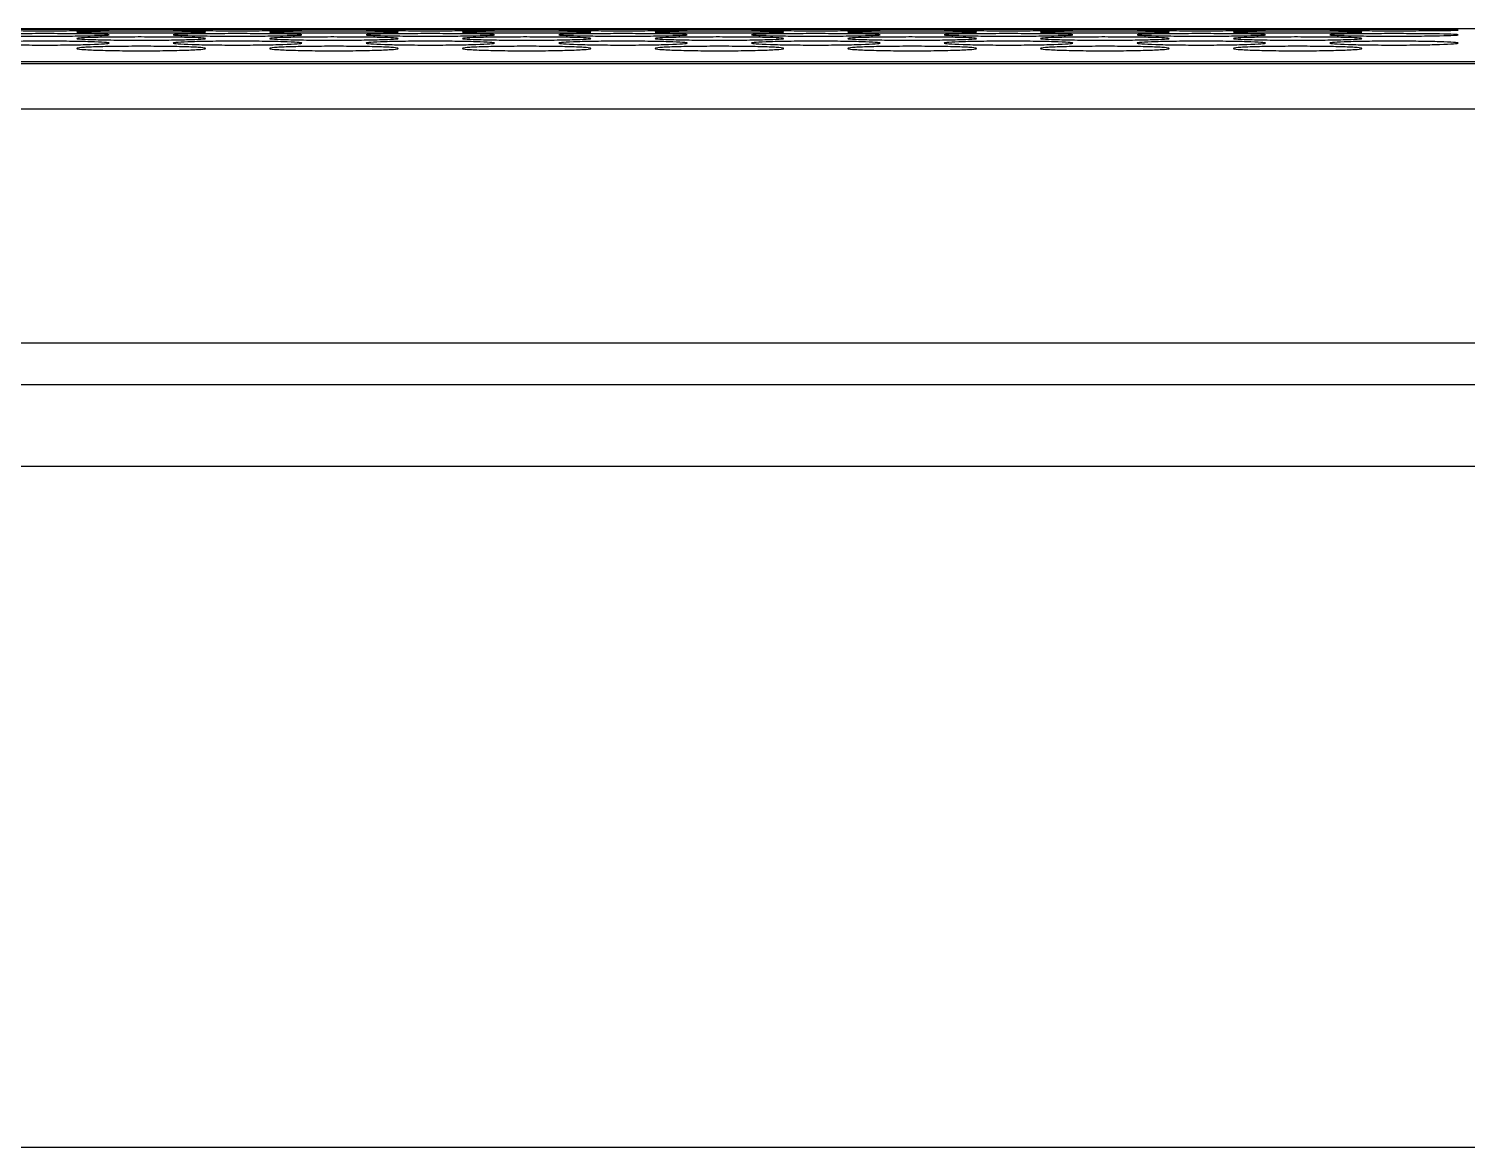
# Model space of a CAD drawing. Header units: millimetres. Extents: x 0.6 to 29.2, y 0.5 to 20.5.
# Drawn here: x 13.048 to 13.645, y 9.992 to 10.456 of the extents above; entities that cross this region are included whole.
import ezdxf

# ---------------------------------------------------------------- set-up
doc = ezdxf.new("R2010")
doc.units = ezdxf.units.MM

msp = doc.modelspace()

# ---------------------------------------------------------------- linework, layer by layer
for p, q in [((13.11542, 10.45639), (13.07394, 10.45639)), ((13.19542, 10.45639), (13.15394, 10.45639)), ((13.27542, 10.45639), (13.23394, 10.45639)), ((13.35542, 10.45639), (13.31394, 10.45639)), ((13.43542, 10.45639), (13.39394, 10.45639)), ((13.51542, 10.45639), (13.47394, 10.45639)), ((13.59542, 10.45639), (13.55394, 10.45639)), ((13.90135, 10.45639), (13.63394, 10.45639)), ((10.90135, 10.44286), (13.90135, 10.44286)), ((10.90135, 10.44195), (13.90135, 10.44195)), ((10.90135, 10.42316), (13.90135, 10.42316)), ((10.90135, 10.32592), (13.90135, 10.32592)), ((10.90135, 10.30873), (13.90135, 10.30873)), ((13.83468, 10.27466), (12.43468, 10.27466)), ((10.69468, 9.99199), (17.58135, 9.99199))]:
    msp.add_line(p, q)
for points, knots in [([(13.05468, 10.45606), (13.05819, 10.45606), (13.06521, 10.45605), (13.07398, 10.45601), (13.08011, 10.45594), (13.08197, 10.45585), (13.08011, 10.45575), (13.07398, 10.45566), (13.06522, 10.45559), (13.05468, 10.45557), (13.04415, 10.45559), (13.03539, 10.45566), (13.02926, 10.45575), (13.0274, 10.45585), (13.02926, 10.45594), (13.03539, 10.45601), (13.04415, 10.45605), (13.05117, 10.45606), (13.05468, 10.45606)], [0, 0, 0, 0, 0.062529, 0.124991, 0.187438, 0.249997, 0.312449, 0.375004, 0.437458, 0.500009, 0.562453, 0.625017, 0.687461, 0.750021, 0.812471, 0.875029, 0.937564, 1, 1, 1, 1]), ([(13.07394, 10.45639), (13.07381, 10.45639), (13.07176, 10.45639), (13.06501, 10.45639), (13.05468, 10.45639), (13.04435, 10.45639), (13.03761, 10.45639), (13.03555, 10.45639), (13.03542, 10.45639)], [0, 0, 0, 0, 0.016728, 0.258212, 0.500074, 0.741523, 0.983437, 1, 1, 1, 1]), ([(13.09468, 10.45637), (13.09819, 10.45637), (13.10521, 10.45636), (13.11398, 10.45635), (13.12011, 10.45633), (13.12197, 10.45629), (13.12011, 10.45625), (13.11398, 10.4562), (13.10522, 10.45617), (13.09468, 10.45616), (13.08415, 10.45617), (13.07539, 10.4562), (13.06926, 10.45625), (13.0674, 10.45629), (13.06926, 10.45633), (13.07539, 10.45635), (13.08415, 10.45636), (13.09117, 10.45637), (13.09468, 10.45637)], [0, 0, 0, 0, 0.062527, 0.124989, 0.187436, 0.249995, 0.312446, 0.375002, 0.437455, 0.500006, 0.56245, 0.625015, 0.687459, 0.750019, 0.812469, 0.875026, 0.937562, 1, 1, 1, 1]), ([(13.09468, 10.45539), (13.09819, 10.45539), (13.10521, 10.45538), (13.11398, 10.4553), (13.12011, 10.45519), (13.12197, 10.45504), (13.12011, 10.45489), (13.11398, 10.45475), (13.10522, 10.45465), (13.09468, 10.45462), (13.08415, 10.45465), (13.07539, 10.45475), (13.06926, 10.45489), (13.0674, 10.45504), (13.06926, 10.45519), (13.07539, 10.4553), (13.08415, 10.45538), (13.09117, 10.45539), (13.09468, 10.45539)], [0, 0, 0, 0, 0.0625271, 0.1249888, 0.1874357, 0.2499945, 0.3124462, 0.3750021, 0.4374554, 0.5000063, 0.5624505, 0.6250145, 0.6874587, 0.7500184, 0.812469, 0.8750265, 0.9375616, 1, 1, 1, 1]), ([(13.13468, 10.45606), (13.13819, 10.45606), (13.14521, 10.45605), (13.15398, 10.45601), (13.16011, 10.45594), (13.16197, 10.45585), (13.16011, 10.45575), (13.15398, 10.45566), (13.14522, 10.45559), (13.13468, 10.45557), (13.12415, 10.45559), (13.11539, 10.45566), (13.10926, 10.45575), (13.1074, 10.45585), (13.10926, 10.45594), (13.11539, 10.45601), (13.12415, 10.45605), (13.13117, 10.45606), (13.13468, 10.45606)], [0, 0, 0, 0, 0.062527, 0.124991, 0.187436, 0.249995, 0.312448, 0.375003, 0.437454, 0.500008, 0.562452, 0.625014, 0.687459, 0.750019, 0.81247, 0.875027, 0.937564, 1, 1, 1, 1]), ([(13.15394, 10.45639), (13.15381, 10.45639), (13.15175, 10.45639), (13.14501, 10.45639), (13.13468, 10.45639), (13.12435, 10.45639), (13.11761, 10.45639), (13.11555, 10.45639), (13.11542, 10.45639)], [0, 0, 0, 0, 0.016733, 0.25821, 0.500081, 0.741531, 0.983437, 1, 1, 1, 1]), ([(13.17468, 10.45637), (13.17819, 10.45637), (13.18521, 10.45636), (13.19398, 10.45635), (13.20011, 10.45633), (13.20197, 10.45629), (13.20011, 10.45625), (13.19398, 10.4562), (13.18522, 10.45617), (13.17468, 10.45616), (13.16415, 10.45617), (13.15539, 10.4562), (13.14926, 10.45625), (13.1474, 10.45629), (13.14926, 10.45633), (13.15539, 10.45635), (13.16415, 10.45636), (13.17117, 10.45637), (13.17468, 10.45637)], [0, 0, 0, 0, 0.062529, 0.124991, 0.187438, 0.249997, 0.312449, 0.375003, 0.437456, 0.500007, 0.562451, 0.625015, 0.68746, 0.75002, 0.812469, 0.875027, 0.937564, 1, 1, 1, 1]), ([(13.17468, 10.45539), (13.17819, 10.45539), (13.18521, 10.45538), (13.19398, 10.4553), (13.20011, 10.45519), (13.20197, 10.45504), (13.20011, 10.45489), (13.19398, 10.45475), (13.18522, 10.45465), (13.17468, 10.45462), (13.16415, 10.45465), (13.15539, 10.45475), (13.14926, 10.45489), (13.1474, 10.45504), (13.14926, 10.45519), (13.15539, 10.4553), (13.16415, 10.45538), (13.17117, 10.45539), (13.17468, 10.45539)], [0, 0, 0, 0, 0.062529, 0.124991, 0.187438, 0.249996, 0.312448, 0.375003, 0.437456, 0.500007, 0.562451, 0.625015, 0.68746, 0.75002, 0.81247, 0.875027, 0.937564, 1, 1, 1, 1]), ([(13.21468, 10.45606), (13.21819, 10.45606), (13.22521, 10.45605), (13.23398, 10.45601), (13.24011, 10.45594), (13.24197, 10.45585), (13.24011, 10.45575), (13.23398, 10.45566), (13.22522, 10.45559), (13.21468, 10.45557), (13.20415, 10.45559), (13.19539, 10.45566), (13.18926, 10.45575), (13.1874, 10.45585), (13.18926, 10.45594), (13.19539, 10.45601), (13.20415, 10.45605), (13.21117, 10.45606), (13.21468, 10.45606)], [0, 0, 0, 0, 0.0625271, 0.1249887, 0.1874358, 0.2499946, 0.3124463, 0.375002, 0.4374553, 0.5000062, 0.5624505, 0.6250146, 0.6874587, 0.7500184, 0.812469, 0.8750263, 0.9375616, 1, 1, 1, 1]), ([(13.23394, 10.45639), (13.23381, 10.45639), (13.23176, 10.45639), (13.22501, 10.45639), (13.21468, 10.45639), (13.20435, 10.45639), (13.19761, 10.45639), (13.19555, 10.45639), (13.19542, 10.45639)], [0, 0, 0, 0, 0.016728, 0.258212, 0.500074, 0.741523, 0.983437, 1, 1, 1, 1]), ([(13.25468, 10.45637), (13.25819, 10.45637), (13.26521, 10.45636), (13.27398, 10.45635), (13.28011, 10.45633), (13.28197, 10.45629), (13.28011, 10.45625), (13.27398, 10.4562), (13.26522, 10.45617), (13.25468, 10.45616), (13.24415, 10.45617), (13.23539, 10.4562), (13.22926, 10.45625), (13.2274, 10.45629), (13.22926, 10.45633), (13.23539, 10.45635), (13.24415, 10.45636), (13.25117, 10.45637), (13.25468, 10.45637)], [0, 0, 0, 0, 0.062527, 0.124989, 0.187435, 0.249995, 0.312447, 0.375002, 0.437454, 0.500007, 0.562451, 0.625015, 0.687459, 0.750019, 0.812469, 0.875027, 0.937562, 1, 1, 1, 1]), ([(13.25468, 10.45539), (13.25819, 10.45539), (13.26521, 10.45538), (13.27398, 10.4553), (13.28011, 10.45519), (13.28197, 10.45504), (13.28011, 10.45489), (13.27398, 10.45475), (13.26522, 10.45465), (13.25468, 10.45462), (13.24415, 10.45465), (13.23539, 10.45475), (13.22926, 10.45489), (13.2274, 10.45504), (13.22926, 10.45519), (13.23539, 10.4553), (13.24415, 10.45538), (13.25117, 10.45539), (13.25468, 10.45539)], [0, 0, 0, 0, 0.062527, 0.124989, 0.187435, 0.249995, 0.312447, 0.375003, 0.437454, 0.500007, 0.562451, 0.625015, 0.687459, 0.750019, 0.812469, 0.875027, 0.937562, 1, 1, 1, 1]), ([(13.29468, 10.45606), (13.29819, 10.45606), (13.30521, 10.45605), (13.31398, 10.45601), (13.32011, 10.45594), (13.32197, 10.45585), (13.32011, 10.45575), (13.31398, 10.45566), (13.30522, 10.45559), (13.29468, 10.45557), (13.28415, 10.45559), (13.27539, 10.45566), (13.26926, 10.45575), (13.2674, 10.45585), (13.26926, 10.45594), (13.27539, 10.45601), (13.28415, 10.45605), (13.29117, 10.45606), (13.29468, 10.45606)], [0, 0, 0, 0, 0.062529, 0.124991, 0.187438, 0.249997, 0.312449, 0.375003, 0.437456, 0.500009, 0.562451, 0.625015, 0.68746, 0.75002, 0.81247, 0.875027, 0.937564, 1, 1, 1, 1]), ([(13.31394, 10.45639), (13.31381, 10.45639), (13.31176, 10.45639), (13.30501, 10.45639), (13.29468, 10.45639), (13.28435, 10.45639), (13.27761, 10.45639), (13.27555, 10.45639), (13.27542, 10.45639)], [0, 0, 0, 0, 0.016728, 0.258212, 0.500083, 0.741523, 0.983437, 1, 1, 1, 1]), ([(13.33468, 10.45637), (13.33819, 10.45637), (13.34521, 10.45636), (13.35398, 10.45635), (13.36011, 10.45633), (13.36197, 10.45629), (13.36011, 10.45625), (13.35398, 10.4562), (13.34522, 10.45617), (13.33468, 10.45616), (13.32415, 10.45617), (13.31539, 10.4562), (13.30926, 10.45625), (13.3074, 10.45629), (13.30926, 10.45633), (13.31539, 10.45635), (13.32415, 10.45636), (13.33117, 10.45637), (13.33468, 10.45637)], [0, 0, 0, 0, 0.062529, 0.124991, 0.187438, 0.249997, 0.312449, 0.375004, 0.437458, 0.500009, 0.562453, 0.625017, 0.687461, 0.750021, 0.812471, 0.875029, 0.937564, 1, 1, 1, 1]), ([(13.33468, 10.45539), (13.33819, 10.45539), (13.34521, 10.45538), (13.35398, 10.4553), (13.36011, 10.45519), (13.36197, 10.45504), (13.36011, 10.45489), (13.35398, 10.45475), (13.34522, 10.45465), (13.33468, 10.45462), (13.32415, 10.45465), (13.31539, 10.45475), (13.30926, 10.45489), (13.3074, 10.45504), (13.30926, 10.45519), (13.31539, 10.4553), (13.32415, 10.45538), (13.33117, 10.45539), (13.33468, 10.45539)], [0, 0, 0, 0, 0.062529, 0.124991, 0.187438, 0.249997, 0.312449, 0.375004, 0.437458, 0.500009, 0.562453, 0.625017, 0.687461, 0.750021, 0.812471, 0.875029, 0.937564, 1, 1, 1, 1]), ([(13.37468, 10.45606), (13.37819, 10.45606), (13.38521, 10.45605), (13.39398, 10.45601), (13.40011, 10.45594), (13.40197, 10.45585), (13.40011, 10.45575), (13.39398, 10.45566), (13.38522, 10.45559), (13.37468, 10.45557), (13.36415, 10.45559), (13.35539, 10.45566), (13.34926, 10.45575), (13.3474, 10.45585), (13.34926, 10.45594), (13.35539, 10.45601), (13.36415, 10.45605), (13.37117, 10.45606), (13.37468, 10.45606)], [0, 0, 0, 0, 0.062527, 0.124989, 0.187436, 0.249995, 0.312447, 0.375003, 0.437456, 0.500007, 0.562451, 0.625015, 0.687459, 0.750019, 0.812469, 0.875026, 0.937562, 1, 1, 1, 1]), ([(13.39394, 10.45639), (13.39381, 10.45639), (13.39176, 10.45639), (13.38501, 10.45639), (13.37468, 10.45639), (13.36435, 10.45639), (13.35761, 10.45639), (13.35555, 10.45639), (13.35542, 10.45639)], [0, 0, 0, 0, 0.016728, 0.258212, 0.500074, 0.741523, 0.983437, 1, 1, 1, 1]), ([(13.41468, 10.45637), (13.41819, 10.45637), (13.42521, 10.45636), (13.43398, 10.45635), (13.44011, 10.45633), (13.44197, 10.45629), (13.44011, 10.45625), (13.43398, 10.4562), (13.42522, 10.45617), (13.41468, 10.45616), (13.40415, 10.45617), (13.39539, 10.4562), (13.38926, 10.45625), (13.3874, 10.45629), (13.38926, 10.45633), (13.39539, 10.45635), (13.40415, 10.45636), (13.41117, 10.45637), (13.41468, 10.45637)], [0, 0, 0, 0, 0.062529, 0.124991, 0.187436, 0.249996, 0.312448, 0.375003, 0.437455, 0.500008, 0.562452, 0.625014, 0.687459, 0.750019, 0.812469, 0.875027, 0.937564, 1, 1, 1, 1]), ([(13.41468, 10.45539), (13.41819, 10.45539), (13.42521, 10.45538), (13.43398, 10.4553), (13.44011, 10.45519), (13.44197, 10.45504), (13.44011, 10.45489), (13.43398, 10.45475), (13.42522, 10.45465), (13.41468, 10.45462), (13.40415, 10.45465), (13.39539, 10.45475), (13.38926, 10.45489), (13.3874, 10.45504), (13.38926, 10.45519), (13.39539, 10.4553), (13.40415, 10.45538), (13.41117, 10.45539), (13.41468, 10.45539)], [0, 0, 0, 0, 0.062529, 0.124991, 0.187436, 0.249996, 0.312448, 0.375004, 0.437455, 0.500008, 0.562452, 0.625014, 0.687459, 0.750019, 0.81247, 0.875027, 0.937564, 1, 1, 1, 1]), ([(13.45468, 10.45606), (13.45819, 10.45606), (13.46521, 10.45605), (13.47398, 10.45601), (13.48011, 10.45594), (13.48197, 10.45585), (13.48011, 10.45575), (13.47398, 10.45566), (13.46522, 10.45559), (13.45468, 10.45557), (13.44415, 10.45559), (13.43539, 10.45566), (13.42926, 10.45575), (13.4274, 10.45585), (13.42926, 10.45594), (13.43539, 10.45601), (13.44415, 10.45605), (13.45117, 10.45606), (13.45468, 10.45606)], [0, 0, 0, 0, 0.062529, 0.124991, 0.187438, 0.249997, 0.312448, 0.375004, 0.437457, 0.500008, 0.562452, 0.625016, 0.68746, 0.75002, 0.81247, 0.875029, 0.937564, 1, 1, 1, 1]), ([(13.47394, 10.45639), (13.47381, 10.45639), (13.47176, 10.45639), (13.46501, 10.45639), (13.45468, 10.45639), (13.44435, 10.45639), (13.43761, 10.45639), (13.43555, 10.45639), (13.43542, 10.45639)], [0, 0, 0, 0, 0.016728, 0.258212, 0.500074, 0.741523, 0.983437, 1, 1, 1, 1]), ([(13.49468, 10.45637), (13.49819, 10.45637), (13.50521, 10.45636), (13.51398, 10.45635), (13.52011, 10.45633), (13.52197, 10.45629), (13.52011, 10.45625), (13.51398, 10.4562), (13.50522, 10.45617), (13.49468, 10.45616), (13.48415, 10.45617), (13.47539, 10.4562), (13.46926, 10.45625), (13.4674, 10.45629), (13.46926, 10.45633), (13.47539, 10.45635), (13.48415, 10.45636), (13.49117, 10.45637), (13.49468, 10.45637)], [0, 0, 0, 0, 0.062527, 0.124989, 0.187436, 0.249995, 0.312446, 0.375002, 0.437455, 0.500006, 0.56245, 0.625015, 0.687459, 0.750019, 0.812469, 0.875026, 0.937562, 1, 1, 1, 1]), ([(13.49468, 10.45539), (13.49819, 10.45539), (13.50521, 10.45538), (13.51398, 10.4553), (13.52011, 10.45519), (13.52197, 10.45504), (13.52011, 10.45489), (13.51398, 10.45475), (13.50522, 10.45465), (13.49468, 10.45462), (13.48415, 10.45465), (13.47539, 10.45475), (13.46926, 10.45489), (13.4674, 10.45504), (13.46926, 10.45519), (13.47539, 10.4553), (13.48415, 10.45538), (13.49117, 10.45539), (13.49468, 10.45539)], [0, 0, 0, 0, 0.0625271, 0.1249888, 0.1874357, 0.2499945, 0.3124462, 0.3750021, 0.4374554, 0.5000063, 0.5624505, 0.6250145, 0.6874587, 0.7500184, 0.812469, 0.8750265, 0.9375616, 1, 1, 1, 1]), ([(13.53468, 10.45606), (13.53819, 10.45606), (13.54521, 10.45605), (13.55398, 10.45601), (13.56011, 10.45594), (13.56197, 10.45585), (13.56011, 10.45575), (13.55398, 10.45566), (13.54522, 10.45559), (13.53468, 10.45557), (13.52415, 10.45559), (13.51539, 10.45566), (13.50926, 10.45575), (13.5074, 10.45585), (13.50926, 10.45594), (13.51539, 10.45601), (13.52415, 10.45605), (13.53117, 10.45606), (13.53468, 10.45606)], [0, 0, 0, 0, 0.062527, 0.124991, 0.187436, 0.249995, 0.312448, 0.375003, 0.437454, 0.500008, 0.562452, 0.625014, 0.687459, 0.750019, 0.81247, 0.875027, 0.937564, 1, 1, 1, 1]), ([(13.55394, 10.45639), (13.55381, 10.45639), (13.55175, 10.45639), (13.54501, 10.45639), (13.53468, 10.45639), (13.52435, 10.45639), (13.51761, 10.45639), (13.51555, 10.45639), (13.51542, 10.45639)], [0, 0, 0, 0, 0.016733, 0.258208, 0.500079, 0.741527, 0.983432, 1, 1, 1, 1]), ([(13.57468, 10.45637), (13.57819, 10.45637), (13.58521, 10.45636), (13.59398, 10.45635), (13.60011, 10.45633), (13.60197, 10.45629), (13.60011, 10.45625), (13.59398, 10.4562), (13.58522, 10.45617), (13.57468, 10.45616), (13.56415, 10.45617), (13.55539, 10.4562), (13.54926, 10.45625), (13.5474, 10.45629), (13.54926, 10.45633), (13.55539, 10.45635), (13.56415, 10.45636), (13.57117, 10.45637), (13.57468, 10.45637)], [0, 0, 0, 0, 0.062529, 0.124991, 0.187438, 0.249997, 0.312449, 0.375003, 0.437456, 0.500007, 0.562451, 0.625015, 0.68746, 0.75002, 0.812469, 0.875027, 0.937564, 1, 1, 1, 1]), ([(13.57468, 10.45539), (13.57819, 10.45539), (13.58521, 10.45538), (13.59398, 10.4553), (13.60011, 10.45519), (13.60197, 10.45504), (13.60011, 10.45489), (13.59398, 10.45475), (13.58522, 10.45465), (13.57468, 10.45462), (13.56415, 10.45465), (13.55539, 10.45475), (13.54926, 10.45489), (13.5474, 10.45504), (13.54926, 10.45519), (13.55539, 10.4553), (13.56415, 10.45538), (13.57117, 10.45539), (13.57468, 10.45539)], [0, 0, 0, 0, 0.062529, 0.124991, 0.187438, 0.249996, 0.312448, 0.375003, 0.437456, 0.500007, 0.562451, 0.625015, 0.68746, 0.75002, 0.81247, 0.875027, 0.937564, 1, 1, 1, 1]), ([(13.61468, 10.45606), (13.61819, 10.45606), (13.62521, 10.45605), (13.63398, 10.45601), (13.64011, 10.45594), (13.64197, 10.45585), (13.64011, 10.45575), (13.63398, 10.45566), (13.62522, 10.45559), (13.61468, 10.45557), (13.60415, 10.45559), (13.59539, 10.45566), (13.58926, 10.45575), (13.5874, 10.45585), (13.58926, 10.45594), (13.59539, 10.45601), (13.60415, 10.45605), (13.61117, 10.45606), (13.61468, 10.45606)], [0, 0, 0, 0, 0.062529, 0.124991, 0.187438, 0.249997, 0.312449, 0.375004, 0.437458, 0.500009, 0.562453, 0.625017, 0.687461, 0.750021, 0.812471, 0.875029, 0.937564, 1, 1, 1, 1]), ([(13.63394, 10.45639), (13.63381, 10.45639), (13.63176, 10.45639), (13.62501, 10.45639), (13.61468, 10.45639), (13.60435, 10.45639), (13.59761, 10.45639), (13.59555, 10.45639), (13.59542, 10.45639)], [0, 0, 0, 0, 0.016728, 0.258212, 0.500074, 0.741523, 0.983437, 1, 1, 1, 1]), ([(13.05468, 10.45436), (13.05819, 10.45436), (13.06521, 10.45434), (13.07398, 10.45423), (13.08011, 10.45407), (13.08197, 10.45387), (13.08011, 10.45366), (13.07398, 10.45348), (13.06522, 10.45335), (13.05468, 10.45331), (13.04415, 10.45335), (13.03539, 10.45348), (13.02926, 10.45366), (13.0274, 10.45387), (13.02926, 10.45407), (13.03539, 10.45423), (13.04415, 10.45434), (13.05117, 10.45436), (13.05468, 10.45436)], [0, 0, 0, 0, 0.062529, 0.124991, 0.187438, 0.249997, 0.312449, 0.375005, 0.437458, 0.500009, 0.562453, 0.625017, 0.687461, 0.750021, 0.812471, 0.875029, 0.937564, 1, 1, 1, 1]), ([(13.05468, 10.45122), (13.05819, 10.45121), (13.06521, 10.45119), (13.07398, 10.45101), (13.08011, 10.45076), (13.08197, 10.45045), (13.08011, 10.45013), (13.07398, 10.44986), (13.06522, 10.44967), (13.05468, 10.44961), (13.04415, 10.44967), (13.03539, 10.44986), (13.02926, 10.45013), (13.0274, 10.45045), (13.02926, 10.45076), (13.03539, 10.45101), (13.04415, 10.45119), (13.05117, 10.45121), (13.05468, 10.45122)], [0, 0, 0, 0, 0.062529, 0.124991, 0.187438, 0.249997, 0.312449, 0.375005, 0.437458, 0.500009, 0.562453, 0.625017, 0.687461, 0.750021, 0.812471, 0.875029, 0.937564, 1, 1, 1, 1]), ([(13.09468, 10.45297), (13.09819, 10.45296), (13.10521, 10.45295), (13.11398, 10.4528), (13.12011, 10.4526), (13.12197, 10.45234), (13.12011, 10.45208), (13.11398, 10.45185), (13.10522, 10.45169), (13.09468, 10.45164), (13.08415, 10.45169), (13.07539, 10.45185), (13.06926, 10.45208), (13.0674, 10.45234), (13.06926, 10.4526), (13.07539, 10.4528), (13.08415, 10.45295), (13.09117, 10.45297), (13.09468, 10.45297)], [0, 0, 0, 0, 0.062527, 0.124989, 0.187436, 0.249995, 0.312446, 0.375002, 0.437455, 0.500006, 0.56245, 0.625015, 0.687459, 0.750018, 0.812469, 0.875026, 0.937562, 1, 1, 1, 1]), ([(13.09468, 10.44911), (13.09819, 10.4491), (13.10521, 10.44908), (13.11398, 10.44887), (13.12011, 10.44857), (13.12197, 10.44821), (13.12011, 10.44783), (13.11398, 10.44751), (13.10522, 10.44729), (13.09468, 10.44722), (13.08415, 10.44729), (13.07539, 10.44751), (13.06926, 10.44783), (13.0674, 10.44821), (13.06926, 10.44857), (13.07539, 10.44887), (13.08415, 10.44908), (13.09117, 10.4491), (13.09468, 10.44911)], [0, 0, 0, 0, 0.062527, 0.124989, 0.187436, 0.249994, 0.312446, 0.375002, 0.437455, 0.500006, 0.56245, 0.625015, 0.687459, 0.750019, 0.812469, 0.875026, 0.937561, 1, 1, 1, 1]), ([(13.13468, 10.45436), (13.13819, 10.45436), (13.14521, 10.45434), (13.15398, 10.45423), (13.16011, 10.45407), (13.16197, 10.45387), (13.16011, 10.45366), (13.15398, 10.45348), (13.14522, 10.45335), (13.13468, 10.45331), (13.12415, 10.45335), (13.11539, 10.45348), (13.10926, 10.45366), (13.1074, 10.45387), (13.10926, 10.45407), (13.11539, 10.45423), (13.12415, 10.45434), (13.13117, 10.45436), (13.13468, 10.45436)], [0, 0, 0, 0, 0.062527, 0.124991, 0.187436, 0.249995, 0.312448, 0.375004, 0.437454, 0.500008, 0.562452, 0.625014, 0.687459, 0.750019, 0.812469, 0.875027, 0.937564, 1, 1, 1, 1]), ([(13.13468, 10.45122), (13.13819, 10.45121), (13.14521, 10.45119), (13.15398, 10.45101), (13.16011, 10.45076), (13.16197, 10.45045), (13.16011, 10.45013), (13.15398, 10.44986), (13.14522, 10.44967), (13.13468, 10.44961), (13.12415, 10.44967), (13.11539, 10.44986), (13.10926, 10.45013), (13.1074, 10.45045), (13.10926, 10.45076), (13.11539, 10.45101), (13.12415, 10.45119), (13.13117, 10.45121), (13.13468, 10.45122)], [0, 0, 0, 0, 0.0625271, 0.1249904, 0.1874359, 0.2499953, 0.3124477, 0.3750035, 0.4374544, 0.5000077, 0.5624519, 0.6250139, 0.6874593, 0.7500193, 0.8124694, 0.8750268, 0.9375639, 1, 1, 1, 1]), ([(13.17468, 10.45297), (13.17819, 10.45296), (13.18521, 10.45295), (13.19398, 10.4528), (13.20011, 10.4526), (13.20197, 10.45234), (13.20011, 10.45208), (13.19398, 10.45185), (13.18522, 10.45169), (13.17468, 10.45164), (13.16415, 10.45169), (13.15539, 10.45185), (13.14926, 10.45208), (13.1474, 10.45234), (13.14926, 10.4526), (13.15539, 10.4528), (13.16415, 10.45295), (13.17117, 10.45297), (13.17468, 10.45297)], [0, 0, 0, 0, 0.0625293, 0.124991, 0.1874379, 0.2499965, 0.3124484, 0.3750029, 0.4374562, 0.5000069, 0.562451, 0.6250151, 0.6874605, 0.7500195, 0.8124695, 0.8750269, 0.937564, 1, 1, 1, 1]), ([(13.17468, 10.44911), (13.17819, 10.4491), (13.18521, 10.44908), (13.19398, 10.44887), (13.20011, 10.44857), (13.20197, 10.44821), (13.20011, 10.44783), (13.19398, 10.44751), (13.18522, 10.44729), (13.17468, 10.44722), (13.16415, 10.44729), (13.15539, 10.44751), (13.14926, 10.44783), (13.1474, 10.44821), (13.14926, 10.44857), (13.15539, 10.44887), (13.16415, 10.44908), (13.17117, 10.4491), (13.17468, 10.44911)], [0, 0, 0, 0, 0.062529, 0.124991, 0.187438, 0.249996, 0.312448, 0.375003, 0.437456, 0.500007, 0.562451, 0.625015, 0.68746, 0.75002, 0.81247, 0.875027, 0.937564, 1, 1, 1, 1]), ([(13.21468, 10.45436), (13.21819, 10.45436), (13.22521, 10.45434), (13.23398, 10.45423), (13.24011, 10.45407), (13.24197, 10.45387), (13.24011, 10.45366), (13.23398, 10.45348), (13.22522, 10.45335), (13.21468, 10.45331), (13.20415, 10.45335), (13.19539, 10.45348), (13.18926, 10.45366), (13.1874, 10.45387), (13.18926, 10.45407), (13.19539, 10.45423), (13.20415, 10.45434), (13.21117, 10.45436), (13.21468, 10.45436)], [0, 0, 0, 0, 0.062527, 0.124989, 0.187436, 0.249995, 0.312446, 0.375002, 0.437455, 0.500006, 0.56245, 0.625015, 0.687459, 0.750018, 0.812469, 0.875026, 0.937562, 1, 1, 1, 1]), ([(13.21468, 10.45122), (13.21819, 10.45121), (13.22521, 10.45119), (13.23398, 10.45101), (13.24011, 10.45076), (13.24197, 10.45045), (13.24011, 10.45013), (13.23398, 10.44986), (13.22522, 10.44967), (13.21468, 10.44961), (13.20415, 10.44967), (13.19539, 10.44986), (13.18926, 10.45013), (13.1874, 10.45045), (13.18926, 10.45076), (13.19539, 10.45101), (13.20415, 10.45119), (13.21117, 10.45121), (13.21468, 10.45122)], [0, 0, 0, 0, 0.062527, 0.124989, 0.187435, 0.249994, 0.312446, 0.375002, 0.437455, 0.500006, 0.56245, 0.625015, 0.687459, 0.750019, 0.812469, 0.875026, 0.937562, 1, 1, 1, 1]), ([(13.25468, 10.45297), (13.25819, 10.45296), (13.26521, 10.45295), (13.27398, 10.4528), (13.28011, 10.4526), (13.28197, 10.45234), (13.28011, 10.45208), (13.27398, 10.45185), (13.26522, 10.45169), (13.25468, 10.45164), (13.24415, 10.45169), (13.23539, 10.45185), (13.22926, 10.45208), (13.2274, 10.45234), (13.22926, 10.4526), (13.23539, 10.4528), (13.24415, 10.45295), (13.25117, 10.45297), (13.25468, 10.45297)], [0, 0, 0, 0, 0.062527, 0.124989, 0.187436, 0.249995, 0.312447, 0.375002, 0.437454, 0.500007, 0.562451, 0.625015, 0.687459, 0.750019, 0.812469, 0.875027, 0.937562, 1, 1, 1, 1]), ([(13.25468, 10.44911), (13.25819, 10.4491), (13.26521, 10.44908), (13.27398, 10.44887), (13.28011, 10.44857), (13.28197, 10.44821), (13.28011, 10.44783), (13.27398, 10.44751), (13.26522, 10.44729), (13.25468, 10.44722), (13.24415, 10.44729), (13.23539, 10.44751), (13.22926, 10.44783), (13.2274, 10.44821), (13.22926, 10.44857), (13.23539, 10.44887), (13.24415, 10.44908), (13.25117, 10.4491), (13.25468, 10.44911)], [0, 0, 0, 0, 0.062527, 0.124989, 0.187435, 0.249994, 0.312447, 0.375002, 0.437454, 0.500007, 0.562451, 0.625015, 0.687459, 0.750019, 0.812469, 0.875027, 0.937562, 1, 1, 1, 1]), ([(13.29468, 10.45436), (13.29819, 10.45436), (13.30521, 10.45434), (13.31398, 10.45423), (13.32011, 10.45407), (13.32197, 10.45387), (13.32011, 10.45366), (13.31398, 10.45348), (13.30522, 10.45335), (13.29468, 10.45331), (13.28415, 10.45335), (13.27539, 10.45348), (13.26926, 10.45366), (13.2674, 10.45387), (13.26926, 10.45407), (13.27539, 10.45423), (13.28415, 10.45434), (13.29117, 10.45436), (13.29468, 10.45436)], [0, 0, 0, 0, 0.062529, 0.124991, 0.187438, 0.249997, 0.312449, 0.375003, 0.437456, 0.500009, 0.562451, 0.625015, 0.68746, 0.75002, 0.81247, 0.875027, 0.937564, 1, 1, 1, 1]), ([(13.29468, 10.45122), (13.29819, 10.45121), (13.30521, 10.45119), (13.31398, 10.45101), (13.32011, 10.45076), (13.32197, 10.45045), (13.32011, 10.45013), (13.31398, 10.44986), (13.30522, 10.44967), (13.29468, 10.44961), (13.28415, 10.44967), (13.27539, 10.44986), (13.26926, 10.45013), (13.2674, 10.45045), (13.26926, 10.45076), (13.27539, 10.45101), (13.28415, 10.45119), (13.29117, 10.45121), (13.29468, 10.45122)], [0, 0, 0, 0, 0.062529, 0.124991, 0.187437, 0.249996, 0.312449, 0.375003, 0.437456, 0.500009, 0.562451, 0.625015, 0.68746, 0.75002, 0.81247, 0.875027, 0.937564, 1, 1, 1, 1]), ([(13.33468, 10.45297), (13.33819, 10.45296), (13.34521, 10.45295), (13.35398, 10.4528), (13.36011, 10.4526), (13.36197, 10.45234), (13.36011, 10.45208), (13.35398, 10.45185), (13.34522, 10.45169), (13.33468, 10.45164), (13.32415, 10.45169), (13.31539, 10.45185), (13.30926, 10.45208), (13.3074, 10.45234), (13.30926, 10.4526), (13.31539, 10.4528), (13.32415, 10.45295), (13.33117, 10.45297), (13.33468, 10.45297)], [0, 0, 0, 0, 0.062529, 0.124991, 0.187438, 0.249997, 0.312448, 0.375004, 0.437458, 0.500009, 0.562453, 0.625017, 0.687461, 0.750021, 0.812471, 0.875029, 0.937564, 1, 1, 1, 1]), ([(13.33468, 10.44911), (13.33819, 10.4491), (13.34521, 10.44908), (13.35398, 10.44887), (13.36011, 10.44857), (13.36197, 10.44821), (13.36011, 10.44783), (13.35398, 10.44751), (13.34522, 10.44729), (13.33468, 10.44722), (13.32415, 10.44729), (13.31539, 10.44751), (13.30926, 10.44783), (13.3074, 10.44821), (13.30926, 10.44857), (13.31539, 10.44887), (13.32415, 10.44908), (13.33117, 10.4491), (13.33468, 10.44911)], [0, 0, 0, 0, 0.0625295, 0.1249911, 0.1874381, 0.2499966, 0.3124484, 0.3750043, 0.4374575, 0.5000085, 0.5624526, 0.6250169, 0.6874611, 0.750021, 0.8124713, 0.8750288, 0.9375638, 1, 1, 1, 1]), ([(13.37468, 10.45436), (13.37819, 10.45436), (13.38521, 10.45434), (13.39398, 10.45423), (13.40011, 10.45407), (13.40197, 10.45387), (13.40011, 10.45366), (13.39398, 10.45348), (13.38522, 10.45335), (13.37468, 10.45331), (13.36415, 10.45335), (13.35539, 10.45348), (13.34926, 10.45366), (13.3474, 10.45387), (13.34926, 10.45407), (13.35539, 10.45423), (13.36415, 10.45434), (13.37117, 10.45436), (13.37468, 10.45436)], [0, 0, 0, 0, 0.062527, 0.1249887, 0.1874354, 0.2499948, 0.312447, 0.3750029, 0.4374558, 0.5000067, 0.5624508, 0.6250151, 0.6874588, 0.7500186, 0.8124691, 0.8750265, 0.9375616, 1, 1, 1, 1]), ([(13.37468, 10.45122), (13.37819, 10.45121), (13.38521, 10.45119), (13.39398, 10.45101), (13.40011, 10.45076), (13.40197, 10.45045), (13.40011, 10.45013), (13.39398, 10.44986), (13.38522, 10.44967), (13.37468, 10.44961), (13.36415, 10.44967), (13.35539, 10.44986), (13.34926, 10.45013), (13.3474, 10.45045), (13.34926, 10.45076), (13.35539, 10.45101), (13.36415, 10.45119), (13.37117, 10.45121), (13.37468, 10.45122)], [0, 0, 0, 0, 0.062527, 0.124988, 0.187435, 0.249995, 0.312447, 0.375003, 0.437456, 0.500007, 0.562451, 0.625015, 0.687459, 0.750019, 0.812469, 0.875026, 0.937562, 1, 1, 1, 1]), ([(13.41468, 10.45297), (13.41819, 10.45296), (13.42521, 10.45295), (13.43398, 10.4528), (13.44011, 10.4526), (13.44197, 10.45234), (13.44011, 10.45208), (13.43398, 10.45185), (13.42522, 10.45169), (13.41468, 10.45164), (13.40415, 10.45169), (13.39539, 10.45185), (13.38926, 10.45208), (13.3874, 10.45234), (13.38926, 10.4526), (13.39539, 10.4528), (13.40415, 10.45295), (13.41117, 10.45297), (13.41468, 10.45297)], [0, 0, 0, 0, 0.062529, 0.124991, 0.187437, 0.249996, 0.312448, 0.375003, 0.437455, 0.500008, 0.562452, 0.625014, 0.68746, 0.750019, 0.812469, 0.875027, 0.937564, 1, 1, 1, 1]), ([(13.41468, 10.44911), (13.41819, 10.4491), (13.42521, 10.44908), (13.43398, 10.44887), (13.44011, 10.44857), (13.44197, 10.44821), (13.44011, 10.44783), (13.43398, 10.44751), (13.42522, 10.44729), (13.41468, 10.44722), (13.40415, 10.44729), (13.39539, 10.44751), (13.38926, 10.44783), (13.3874, 10.44821), (13.38926, 10.44857), (13.39539, 10.44887), (13.40415, 10.44908), (13.41117, 10.4491), (13.41468, 10.44911)], [0, 0, 0, 0, 0.062529, 0.124991, 0.187436, 0.249995, 0.312448, 0.375003, 0.437455, 0.500008, 0.562452, 0.625014, 0.687459, 0.750019, 0.81247, 0.875027, 0.937564, 1, 1, 1, 1]), ([(13.45468, 10.45436), (13.45819, 10.45436), (13.46521, 10.45434), (13.47398, 10.45423), (13.48011, 10.45407), (13.48197, 10.45387), (13.48011, 10.45366), (13.47398, 10.45348), (13.46522, 10.45335), (13.45468, 10.45331), (13.44415, 10.45335), (13.43539, 10.45348), (13.42926, 10.45366), (13.4274, 10.45387), (13.42926, 10.45407), (13.43539, 10.45423), (13.44415, 10.45434), (13.45117, 10.45436), (13.45468, 10.45436)], [0, 0, 0, 0, 0.0625294, 0.1249911, 0.1874377, 0.2499967, 0.3124484, 0.3750043, 0.4374572, 0.5000081, 0.5624522, 0.6250166, 0.6874602, 0.7500201, 0.8124701, 0.8750289, 0.937564, 1, 1, 1, 1]), ([(13.45468, 10.45122), (13.45819, 10.45121), (13.46521, 10.45119), (13.47398, 10.45101), (13.48011, 10.45076), (13.48197, 10.45045), (13.48011, 10.45013), (13.47398, 10.44986), (13.46522, 10.44967), (13.45468, 10.44961), (13.44415, 10.44967), (13.43539, 10.44986), (13.42926, 10.45013), (13.4274, 10.45045), (13.42926, 10.45076), (13.43539, 10.45101), (13.44415, 10.45119), (13.45117, 10.45121), (13.45468, 10.45122)], [0, 0, 0, 0, 0.062529, 0.124991, 0.187438, 0.249997, 0.312448, 0.375004, 0.437457, 0.500008, 0.562452, 0.625016, 0.68746, 0.75002, 0.81247, 0.875029, 0.937564, 1, 1, 1, 1]), ([(13.49468, 10.45297), (13.49819, 10.45296), (13.50521, 10.45295), (13.51398, 10.4528), (13.52011, 10.4526), (13.52197, 10.45234), (13.52011, 10.45208), (13.51398, 10.45185), (13.50522, 10.45169), (13.49468, 10.45164), (13.48415, 10.45169), (13.47539, 10.45185), (13.46926, 10.45208), (13.4674, 10.45234), (13.46926, 10.4526), (13.47539, 10.4528), (13.48415, 10.45295), (13.49117, 10.45297), (13.49468, 10.45297)], [0, 0, 0, 0, 0.062527, 0.124989, 0.187436, 0.249995, 0.312446, 0.375002, 0.437455, 0.500006, 0.56245, 0.625015, 0.687459, 0.750018, 0.812469, 0.875026, 0.937562, 1, 1, 1, 1]), ([(13.49468, 10.44911), (13.49819, 10.4491), (13.50521, 10.44908), (13.51398, 10.44887), (13.52011, 10.44857), (13.52197, 10.44821), (13.52011, 10.44783), (13.51398, 10.44751), (13.50522, 10.44729), (13.49468, 10.44722), (13.48415, 10.44729), (13.47539, 10.44751), (13.46926, 10.44783), (13.4674, 10.44821), (13.46926, 10.44857), (13.47539, 10.44887), (13.48415, 10.44908), (13.49117, 10.4491), (13.49468, 10.44911)], [0, 0, 0, 0, 0.062527, 0.124989, 0.187436, 0.249994, 0.312446, 0.375002, 0.437455, 0.500006, 0.56245, 0.625015, 0.687459, 0.750019, 0.812469, 0.875026, 0.937561, 1, 1, 1, 1]), ([(13.53468, 10.45436), (13.53819, 10.45436), (13.54521, 10.45434), (13.55398, 10.45423), (13.56011, 10.45407), (13.56197, 10.45387), (13.56011, 10.45366), (13.55398, 10.45348), (13.54522, 10.45335), (13.53468, 10.45331), (13.52415, 10.45335), (13.51539, 10.45348), (13.50926, 10.45366), (13.5074, 10.45387), (13.50926, 10.45407), (13.51539, 10.45423), (13.52415, 10.45434), (13.53117, 10.45436), (13.53468, 10.45436)], [0, 0, 0, 0, 0.062527, 0.124991, 0.187436, 0.249995, 0.312448, 0.375004, 0.437454, 0.500008, 0.562452, 0.625014, 0.687459, 0.750019, 0.812469, 0.875027, 0.937564, 1, 1, 1, 1]), ([(13.53468, 10.45122), (13.53819, 10.45121), (13.54521, 10.45119), (13.55398, 10.45101), (13.56011, 10.45076), (13.56197, 10.45045), (13.56011, 10.45013), (13.55398, 10.44986), (13.54522, 10.44967), (13.53468, 10.44961), (13.52415, 10.44967), (13.51539, 10.44986), (13.50926, 10.45013), (13.5074, 10.45045), (13.50926, 10.45076), (13.51539, 10.45101), (13.52415, 10.45119), (13.53117, 10.45121), (13.53468, 10.45122)], [0, 0, 0, 0, 0.0625271, 0.1249904, 0.1874359, 0.2499953, 0.3124477, 0.3750035, 0.4374544, 0.5000077, 0.5624519, 0.6250139, 0.6874593, 0.7500193, 0.8124694, 0.8750268, 0.9375639, 1, 1, 1, 1]), ([(13.57468, 10.45297), (13.57819, 10.45296), (13.58521, 10.45295), (13.59398, 10.4528), (13.60011, 10.4526), (13.60197, 10.45234), (13.60011, 10.45208), (13.59398, 10.45185), (13.58522, 10.45169), (13.57468, 10.45164), (13.56415, 10.45169), (13.55539, 10.45185), (13.54926, 10.45208), (13.5474, 10.45234), (13.54926, 10.4526), (13.55539, 10.4528), (13.56415, 10.45295), (13.57117, 10.45297), (13.57468, 10.45297)], [0, 0, 0, 0, 0.0625293, 0.124991, 0.1874379, 0.2499965, 0.3124484, 0.3750029, 0.4374562, 0.5000069, 0.562451, 0.6250151, 0.6874605, 0.7500195, 0.8124695, 0.8750269, 0.937564, 1, 1, 1, 1]), ([(13.57468, 10.44911), (13.57819, 10.4491), (13.58521, 10.44908), (13.59398, 10.44887), (13.60011, 10.44857), (13.60197, 10.44821), (13.60011, 10.44783), (13.59398, 10.44751), (13.58522, 10.44729), (13.57468, 10.44722), (13.56415, 10.44729), (13.55539, 10.44751), (13.54926, 10.44783), (13.5474, 10.44821), (13.54926, 10.44857), (13.55539, 10.44887), (13.56415, 10.44908), (13.57117, 10.4491), (13.57468, 10.44911)], [0, 0, 0, 0, 0.062529, 0.124991, 0.187438, 0.249996, 0.312448, 0.375003, 0.437456, 0.500007, 0.562451, 0.625015, 0.68746, 0.75002, 0.81247, 0.875027, 0.937564, 1, 1, 1, 1]), ([(13.61468, 10.45436), (13.61819, 10.45436), (13.62521, 10.45434), (13.63398, 10.45423), (13.64011, 10.45407), (13.64197, 10.45387), (13.64011, 10.45366), (13.63398, 10.45348), (13.62522, 10.45335), (13.61468, 10.45331), (13.60415, 10.45335), (13.59539, 10.45348), (13.58926, 10.45366), (13.5874, 10.45387), (13.58926, 10.45407), (13.59539, 10.45423), (13.60415, 10.45434), (13.61117, 10.45436), (13.61468, 10.45436)], [0, 0, 0, 0, 0.062529, 0.124991, 0.187438, 0.249997, 0.312449, 0.375005, 0.437458, 0.500009, 0.562453, 0.625017, 0.687461, 0.750021, 0.812471, 0.875029, 0.937564, 1, 1, 1, 1]), ([(13.61468, 10.45122), (13.61819, 10.45121), (13.62521, 10.45119), (13.63398, 10.45101), (13.64011, 10.45076), (13.64197, 10.45045), (13.64011, 10.45013), (13.63398, 10.44986), (13.62522, 10.44967), (13.61468, 10.44961), (13.60415, 10.44967), (13.59539, 10.44986), (13.58926, 10.45013), (13.5874, 10.45045), (13.58926, 10.45076), (13.59539, 10.45101), (13.60415, 10.45119), (13.61117, 10.45121), (13.61468, 10.45122)], [0, 0, 0, 0, 0.062529, 0.124991, 0.187438, 0.249997, 0.312449, 0.375005, 0.437458, 0.500009, 0.562453, 0.625017, 0.687461, 0.750021, 0.812471, 0.875029, 0.937564, 1, 1, 1, 1])]:
    msp.add_open_spline(points, degree=3, knots=knots)

doc.saveas('drawing.dxf')
